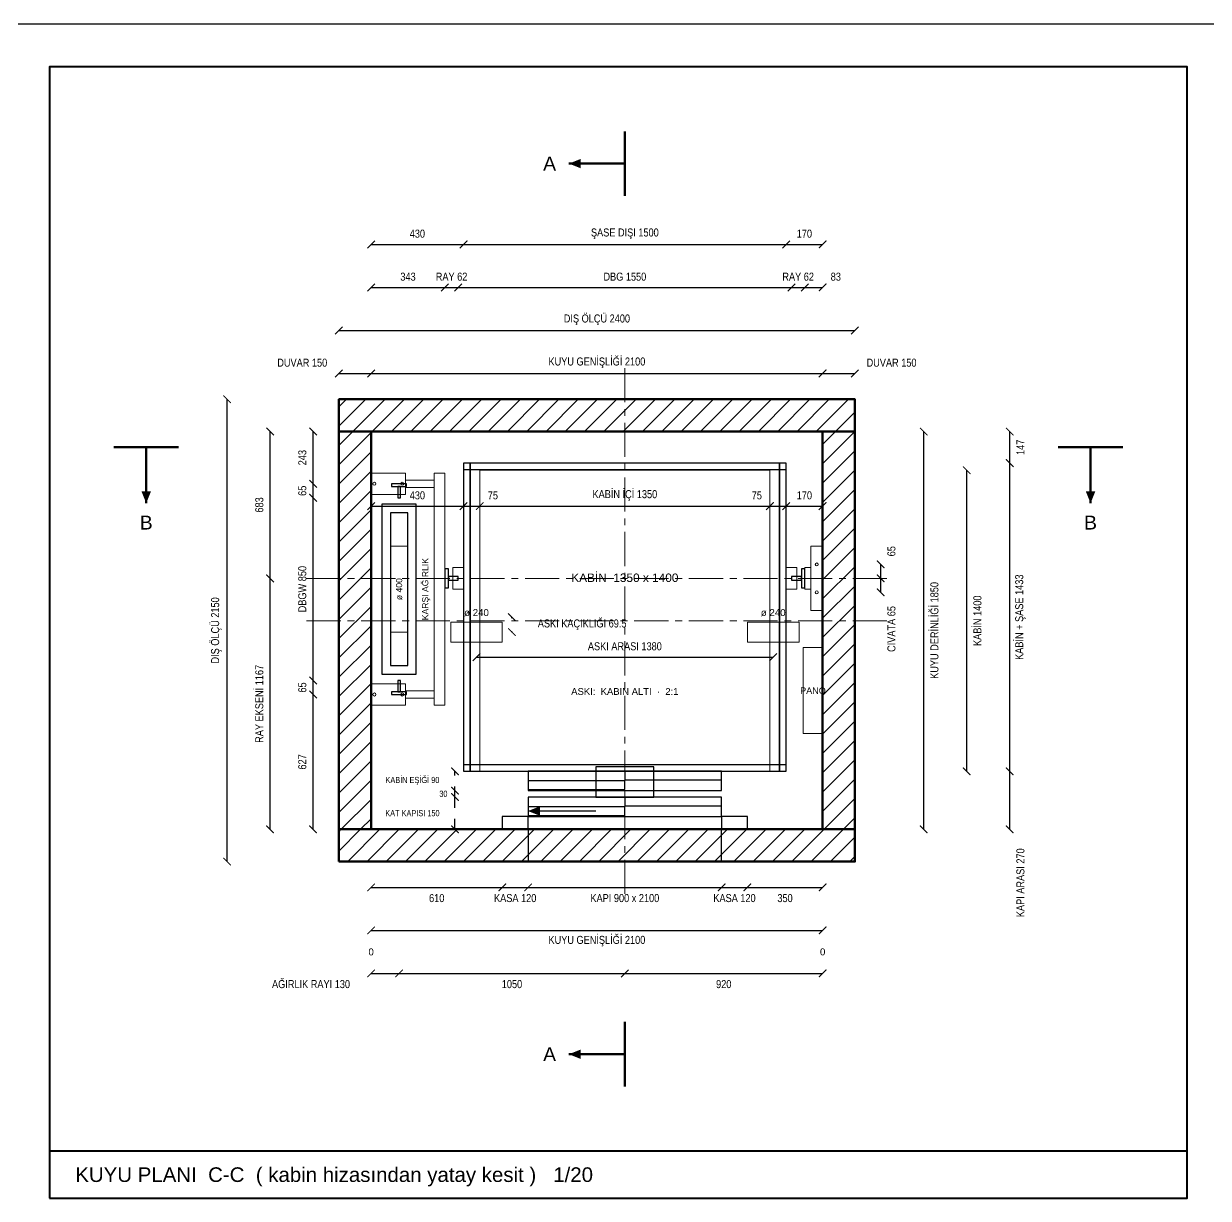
# Model space of a CAD drawing. Header units: millimetres. Extents: x -4216 to -974, y 1159 to 1759.
# Drawn here: x -3512.8 to -3237.3, y 1486.3 to 1759.4 of the extents above; entities that cross this region are included whole.
import ezdxf
from ezdxf.enums import TextEntityAlignment as Align

# ---------------------------------------------------------------- set-up
doc = ezdxf.new("R2010")
doc.units = ezdxf.units.MM
doc.linetypes.add('CENTER', pattern=[5.08, 3.175, -0.635, 0.635, -0.635])
for name, color, linetype, lineweight in [('AGIRLIK', 30, 'Continuous', 30), ('CERCEVE', 7, 'Continuous', 40), ('CIVATA', 3, 'Continuous', 13), ('EKSEN', 1, 'CENTER', 13), ('KABIN', 7, 'Continuous', 30), ('KABIN-IC', 6, 'Continuous', 20), ('KAPI', 30, 'Continuous', 30), ('KASNAK', 90, 'Continuous', 20), ('KESIT', 7, 'Continuous', 50), ('KONSOL', 3, 'Continuous', 18), ('KUYU-DUVAR', 7, 'Continuous', 50), ('KUYU-IC', 7, 'Continuous', 25), ('OLCU', 5, 'Continuous', 13), ('PANO', 150, 'Continuous', 20), ('PATEN', 200, 'Continuous', 20), ('RAY', 3, 'Continuous', 25), ('SASE', 6, 'Continuous', 30), ('t-çap', 7, 'Continuous', 25), ('TARAMA', 8, 'Continuous', 13), ('YAZI', 7, 'Continuous', 0)]:
    doc.layers.add(name, color=color, linetype=linetype, lineweight=lineweight)
doc.styles.add('ASANSOR', font='arial.ttf')
doc.styles.add('OpenSansCondensed-Light', font='OpenSansCondensed-Light.ttf')
doc.dimstyles.new('EZDXF', dxfattribs={"dimtxt": 0.25, "dimasz": 0.175, "dimexe": 0.375, "dimexo": 0.125, "dimgap": 0.1, "dimtad": 1, "dimlfac": 100, "dimzin": 12, "dimdsep": 46, "dimtxsty": 'OpenSansCondensed-Light', "dimblk": 'ARCHTICK', "dimcen": 2.5, "dimazin": 3, "dimtfac": 0.5, "dimtmove": 2, "dimatfit": 3})

# ---------------------------------------------------------------- blocks, each defined once
blk = doc.blocks.new('_ARCHTICK')
at = {"color": 0, "linetype": 'BYBLOCK', "const_width": 0.15}
blk.add_lwpolyline([(-0.5, -0.5), (0.5, 0.5)], dxfattribs=at)
blk = doc.blocks.new('*D56')
at = {"color": 0}
blk.add_line((-150, 2120), (0, 2120), dxfattribs=at)
at = {"layer": 'Defpoints'}
for p in [(-150, 2120), (-150, 0), (0, 0)]:
    blk.add_point(p, dxfattribs=at)
at = {"layer": 'OLCU', "color": 0, "xscale": 35, "yscale": 35, "rotation": 180}
blk.add_blockref('_ARCHTICK', (-150, 2120), dxfattribs=at)
at = {"layer": 'OLCU', "color": 0, "xscale": 35, "yscale": 35}
blk.add_blockref('_ARCHTICK', (0, 2120), dxfattribs=at)
at = {"layer": 'OLCU', "color": 5, "insert": (-320.4, 2170), "char_height": 37.23, "attachment_point": 5, "style": 'OpenSansCondensed-Light'}
blk.add_mtext('DUVAR 150', dxfattribs=at)
blk = doc.blocks.new('*D58')
at = {"color": 0}
blk.add_line((2100, 2120), (2250, 2120), dxfattribs=at)
at = {"layer": 'Defpoints'}
for p in [(2100, 2120), (2100, 0), (2250, 0)]:
    blk.add_point(p, dxfattribs=at)
at = {"layer": 'OLCU', "color": 0, "xscale": 35, "yscale": 35, "rotation": 180}
blk.add_blockref('_ARCHTICK', (2100, 2120), dxfattribs=at)
at = {"layer": 'OLCU', "color": 0, "xscale": 35, "yscale": 35}
blk.add_blockref('_ARCHTICK', (2250, 2120), dxfattribs=at)
at = {"layer": 'OLCU', "color": 5, "insert": (2420.4, 2170), "char_height": 37.23, "attachment_point": 5, "style": 'OpenSansCondensed-Light'}
blk.add_mtext('DUVAR 150', dxfattribs=at)
blk = doc.blocks.new('*D60')
at = {"color": 0}
blk.add_line((0, 2520), (343, 2520), dxfattribs=at)
at = {"layer": 'Defpoints'}
for p in [(0, 2520), (0, 0), (343, 0)]:
    blk.add_point(p, dxfattribs=at)
at = {"layer": 'OLCU', "color": 0, "xscale": 35, "yscale": 35, "rotation": 180}
blk.add_blockref('_ARCHTICK', (0, 2520), dxfattribs=at)
at = {"layer": 'OLCU', "color": 0, "xscale": 35, "yscale": 35}
blk.add_blockref('_ARCHTICK', (343, 2520), dxfattribs=at)
at = {"layer": 'OLCU', "color": 5, "insert": (171.5, 2570), "char_height": 37.23, "attachment_point": 5, "style": 'OpenSansCondensed-Light'}
blk.add_mtext('343', dxfattribs=at)
blk = doc.blocks.new('*D74')
at = {"color": 0}
blk.add_line((0, -670), (130, -670), dxfattribs=at)
at = {"layer": 'Defpoints'}
for p in [(0, 0), (130, 0), (0, -670)]:
    blk.add_point(p, dxfattribs=at)
at = {"layer": 'OLCU', "color": 0, "xscale": 35, "yscale": 35, "rotation": 180}
blk.add_blockref('_ARCHTICK', (0, -670), dxfattribs=at)
at = {"layer": 'OLCU', "color": 0, "xscale": 35, "yscale": 35}
blk.add_blockref('_ARCHTICK', (130, -670), dxfattribs=at)
at = {"layer": 'OLCU', "color": 5, "insert": (-279.6, -720), "char_height": 37.232, "attachment_point": 5, "style": 'OpenSansCondensed-Light'}
blk.add_mtext('AĞIRLIK RAYI 130', dxfattribs=at)
blk = doc.blocks.new('*D77')
at = {"color": 0}
blk.add_line((-270, 0), (-270, 627), dxfattribs=at)
at = {"layer": 'Defpoints'}
for p in [(0, 627), (-270, 0), (0, 0)]:
    blk.add_point(p, dxfattribs=at)
at = {"layer": 'OLCU', "color": 0, "xscale": 35, "yscale": 35}
for p, rotation in [((-270, 627), 90), ((-270, 0), 270)]:
    blk.add_blockref('_ARCHTICK', p, dxfattribs=dict(at, rotation=rotation))
at = {"layer": 'OLCU', "color": 5, "insert": (-320, 313.5), "char_height": 37.23, "attachment_point": 5, "rotation": 90, "style": 'OpenSansCondensed-Light'}
blk.add_mtext('627', dxfattribs=at)
blk = doc.blocks.new('*D78')
at = {"color": 0}
blk.add_line((-270, 627), (-270, 692), dxfattribs=at)
at = {"layer": 'Defpoints'}
for p in [(0, 692), (-270, 627), (0, 627)]:
    blk.add_point(p, dxfattribs=at)
at = {"layer": 'OLCU', "color": 0, "xscale": 35, "yscale": 35}
for p, rotation in [((-270, 692), 270), ((-270, 627), 90)]:
    blk.add_blockref('_ARCHTICK', p, dxfattribs=dict(at, rotation=rotation))
at = {"layer": 'OLCU', "color": 5, "insert": (-320, 659.5), "char_height": 37.23, "attachment_point": 5, "rotation": 90, "style": 'OpenSansCondensed-Light'}
blk.add_mtext('65', dxfattribs=at)
blk = doc.blocks.new('*D80')
at = {"color": 0}
blk.add_line((-270, 1542), (-270, 1607), dxfattribs=at)
at = {"layer": 'Defpoints'}
for p in [(0, 1607), (-270, 1542), (0, 1542)]:
    blk.add_point(p, dxfattribs=at)
at = {"layer": 'OLCU', "color": 0, "xscale": 35, "yscale": 35}
for p, rotation in [((-270, 1607), 270), ((-270, 1542), 90)]:
    blk.add_blockref('_ARCHTICK', p, dxfattribs=dict(at, rotation=rotation))
at = {"layer": 'OLCU', "color": 5, "insert": (-320, 1574.5), "char_height": 37.23, "attachment_point": 5, "rotation": 90, "style": 'OpenSansCondensed-Light'}
blk.add_mtext('65', dxfattribs=at)
blk = doc.blocks.new('*D81')
at = {"color": 0}
blk.add_line((-270, 1607), (-270, 1850), dxfattribs=at)
at = {"layer": 'Defpoints'}
for p in [(0, 1850), (-270, 1607), (0, 1607)]:
    blk.add_point(p, dxfattribs=at)
at = {"layer": 'OLCU', "color": 0, "xscale": 35, "yscale": 35}
for p, rotation in [((-270, 1850), 90), ((-270, 1607), 270)]:
    blk.add_blockref('_ARCHTICK', p, dxfattribs=dict(at, rotation=rotation))
at = {"layer": 'OLCU', "color": 5, "insert": (-320, 1728.5), "char_height": 37.23, "attachment_point": 5, "rotation": 90, "style": 'OpenSansCondensed-Light'}
blk.add_mtext('243', dxfattribs=at)
blk = doc.blocks.new('*D82')
at = {"color": 0}
blk.add_line((-470, 0), (-470, 1167), dxfattribs=at)
at = {"layer": 'Defpoints'}
for p in [(0, 1167), (-470, 0), (0, 0)]:
    blk.add_point(p, dxfattribs=at)
at = {"layer": 'OLCU', "color": 0, "xscale": 35, "yscale": 35}
for p, rotation in [((-470, 1167), 90), ((-470, 0), 270)]:
    blk.add_blockref('_ARCHTICK', p, dxfattribs=dict(at, rotation=rotation))
at = {"layer": 'OLCU', "color": 5, "insert": (-520, 583.5), "char_height": 37.232, "attachment_point": 5, "rotation": 90, "style": 'OpenSansCondensed-Light'}
blk.add_mtext('RAY EKSENİ 1167', dxfattribs=at)
blk = doc.blocks.new('*D83')
at = {"color": 0}
blk.add_line((-470, 1167), (-470, 1850), dxfattribs=at)
at = {"layer": 'Defpoints'}
for p in [(0, 1850), (-470, 1167), (0, 1167)]:
    blk.add_point(p, dxfattribs=at)
at = {"layer": 'OLCU', "color": 0, "xscale": 35, "yscale": 35}
for p, rotation in [((-470, 1850), 90), ((-470, 1167), 270)]:
    blk.add_blockref('_ARCHTICK', p, dxfattribs=dict(at, rotation=rotation))
at = {"layer": 'OLCU', "color": 5, "insert": (-520, 1508.5), "char_height": 37.23, "attachment_point": 5, "rotation": 90, "style": 'OpenSansCondensed-Light'}
blk.add_mtext('683', dxfattribs=at)
blk = doc.blocks.new('*D85')
at = {"color": 0}
blk.add_line((2370, 1102), (2370, 1167), dxfattribs=at)
at = {"layer": 'Defpoints'}
for p in [(0, 1167), (0, 1102), (2370, 1102)]:
    blk.add_point(p, dxfattribs=at)
at = {"layer": 'OLCU', "color": 0, "xscale": 35, "yscale": 35}
for p, rotation in [((2370, 1167), 270), ((2370, 1102), 90)]:
    blk.add_blockref('_ARCHTICK', p, dxfattribs=dict(at, rotation=rotation))
at = {"layer": 'OLCU', "color": 5, "insert": (2420, 931.6), "char_height": 37.23, "attachment_point": 5, "rotation": 90, "style": 'OpenSansCondensed-Light'}
blk.add_mtext('CIVATA 65', dxfattribs=at)
blk = doc.blocks.new('*D89')
at = {"color": 0}
blk.add_line((2970, 0), (2970, 270), dxfattribs=at)
at = {"layer": 'Defpoints'}
for p in [(0, 270), (0, 0), (2970, 0)]:
    blk.add_point(p, dxfattribs=at)
at = {"layer": 'OLCU', "color": 0, "xscale": 35, "yscale": 35}
for p, rotation in [((2970, 270), 90), ((2970, 0), 270)]:
    blk.add_blockref('_ARCHTICK', p, dxfattribs=dict(at, rotation=rotation))
at = {"layer": 'OLCU', "color": 5, "insert": (3020, -248.4), "char_height": 37.232, "attachment_point": 5, "rotation": 90, "style": 'OpenSansCondensed-Light'}
blk.add_mtext('KAPI ARASI 270', dxfattribs=at)
blk = doc.blocks.new('*D90')
at = {"color": 0}
blk.add_line((2970, 270), (2970, 1703), dxfattribs=at)
at = {"layer": 'Defpoints'}
for p in [(0, 1703), (0, 270), (2970, 270)]:
    blk.add_point(p, dxfattribs=at)
at = {"layer": 'OLCU', "color": 0, "xscale": 35, "yscale": 35}
for p, rotation in [((2970, 1703), 90), ((2970, 270), 270)]:
    blk.add_blockref('_ARCHTICK', p, dxfattribs=dict(at, rotation=rotation))
at = {"layer": 'OLCU', "color": 5, "insert": (3020, 986.5), "char_height": 37.232, "attachment_point": 5, "rotation": 90, "style": 'OpenSansCondensed-Light'}
blk.add_mtext('KABİN + ŞASE 1433', dxfattribs=at)
blk = doc.blocks.new('*D91')
at = {"color": 0}
blk.add_line((2970, 1703), (2970, 1850), dxfattribs=at)
at = {"layer": 'Defpoints'}
for p in [(0, 1850), (0, 1703), (2970, 1703)]:
    blk.add_point(p, dxfattribs=at)
at = {"layer": 'OLCU', "color": 0, "xscale": 35, "yscale": 35}
for p, rotation in [((2970, 1850), 90), ((2970, 1703), 270)]:
    blk.add_blockref('_ARCHTICK', p, dxfattribs=dict(at, rotation=rotation))
at = {"layer": 'OLCU', "color": 5, "insert": (3020, 1776.5), "char_height": 37.23, "attachment_point": 5, "rotation": 90, "style": 'OpenSansCondensed-Light'}
blk.add_mtext('147', dxfattribs=at)
blk = doc.blocks.new('*D97')
at = {"color": 0}
for p, q in [((390, 100.57), (390, 150)), ((390, 0), (390, 49.43))]:
    blk.add_line(p, q, dxfattribs=at)
at = {"layer": 'Defpoints'}
for p in [(0, 150), (0, 0), (390, 0)]:
    blk.add_point(p, dxfattribs=at)
at = {"layer": 'OLCU', "color": 0, "xscale": 35, "yscale": 35}
for p, rotation in [((390, 150), 90), ((390, 0), 270)]:
    blk.add_blockref('_ARCHTICK', p, dxfattribs=dict(at, rotation=rotation))
at = {"layer": 'OLCU', "color": 5, "insert": (192, 75), "char_height": 28.64, "attachment_point": 5, "style": 'OpenSansCondensed-Light'}
blk.add_mtext('KAT KAPISI 150', dxfattribs=at)
blk = doc.blocks.new('*D98')
at = {"color": 0}
blk.add_line((390, 150), (390, 180), dxfattribs=at)
at = {"layer": 'Defpoints'}
for p in [(0, 180), (0, 150), (390, 150)]:
    blk.add_point(p, dxfattribs=at)
at = {"layer": 'OLCU', "color": 0, "xscale": 35, "yscale": 35}
for p, rotation in [((390, 180), 270), ((390, 150), 90)]:
    blk.add_blockref('_ARCHTICK', p, dxfattribs=dict(at, rotation=rotation))
at = {"layer": 'OLCU', "color": 5, "insert": (336, 165), "char_height": 28.64, "attachment_point": 5, "style": 'OpenSansCondensed-Light'}
blk.add_mtext('30', dxfattribs=at)
blk = doc.blocks.new('*D99')
at = {"color": 0}
for p, q in [((390, 250.57), (390, 270)), ((390, 180), (390, 199.43))]:
    blk.add_line(p, q, dxfattribs=at)
at = {"layer": 'Defpoints'}
for p in [(0, 270), (0, 180), (390, 180)]:
    blk.add_point(p, dxfattribs=at)
at = {"layer": 'OLCU', "color": 0, "xscale": 35, "yscale": 35}
for p, rotation in [((390, 270), 90), ((390, 180), 270)]:
    blk.add_blockref('_ARCHTICK', p, dxfattribs=dict(at, rotation=rotation))
at = {"layer": 'OLCU', "color": 5, "insert": (192, 225), "char_height": 28.64, "attachment_point": 5, "style": 'OpenSansCondensed-Light'}
blk.add_mtext('KABİN EŞİĞİ 90', dxfattribs=at)
blk = doc.blocks.new('*D101')
at = {"color": 0}
for p, q in [((655, 981.616), (655, 986.5)), ((655, 917), (655, 921.884))]:
    blk.add_line(p, q, dxfattribs=at)
at = {"layer": 'Defpoints'}
for p in [(0, 986.5), (0, 917), (655, 917)]:
    blk.add_point(p, dxfattribs=at)
at = {"layer": 'OLCU', "color": 0, "xscale": 35, "yscale": 35}
for p, rotation in [((655, 986.5), 270), ((655, 917), 90)]:
    blk.add_blockref('_ARCHTICK', p, dxfattribs=dict(at, rotation=rotation))
at = {"layer": 'OLCU', "color": 5, "insert": (981.4, 951.75), "char_height": 37.232, "attachment_point": 5, "style": 'OpenSansCondensed-Light'}
blk.add_mtext('ASKI KAÇIKLIĞI 69.5', dxfattribs=at)
blk = doc.blocks.new('CIZIM_KUYU_PLANI', base_point=(-1496, -1716))
at = {"layer": 'TARAMA'}
h = blk.add_hatch(dxfattribs=at)
h.set_pattern_fill('ANSI31', scale=20)
h.paths.add_polyline_path([(-150, 1850), (2250, 1850), (2250, 2000), (-150, 2000)])
h = blk.add_hatch(dxfattribs=at)
h.set_pattern_fill('ANSI31', scale=20)
h.paths.add_polyline_path([(-150, 0), (0, 0), (0, 1850), (-150, 1850)])
h = blk.add_hatch(dxfattribs=at)
h.set_pattern_fill('ANSI31', scale=20)
h.paths.add_polyline_path([(2100, 0), (2250, 0), (2250, 1850), (2100, 1850)])
h = blk.add_hatch(dxfattribs=at)
h.set_pattern_fill('ANSI31', scale=20)
h.paths.add_polyline_path([(-150, -150), (2250, -150), (2250, 0), (-150, 0)])
at = {"layer": 'AGIRLIK', "ltscale": 50}
for points in [[(50, 722), (210, 722), (210, 1512), (50, 1512)], [(90, 762), (170, 762), (170, 1472), (90, 1472)]]:
    blk.add_lwpolyline(points, close=True, dxfattribs=at)
at = {"layer": 'CERCEVE', "ltscale": 50}
blk.add_line((-1496, -1496), (3796, -1496), dxfattribs=at)
blk.add_lwpolyline([(-1496, -1716), (3796, -1716), (3796, 3546), (-1496, 3546)], close=True, dxfattribs=at)
at = {"layer": 'CIVATA', "ltscale": 50}
for centre in [(15, 1607), (145, 1607), (2072.5, 1232), (2072.5, 1102), (15, 627), (145, 627)]:
    blk.add_circle(centre, 7, dxfattribs=at)
at = {"layer": 'EKSEN', "linetype": 'CENTER', "ltscale": 50}
for p, q in [((1180, -300), (1180, 2150)), ((-300, 1167), (2400, 1167)), ((-300, 970), (2400, 970))]:
    blk.add_line(p, q, dxfattribs=at)
at = {"layer": 'KABIN', "ltscale": 50}
for points in [[(460, 270), (1900, 270), (1900, 1703), (460, 1703)], [(1045, 150), (1315, 150), (1315, 290), (1045, 290)], [(730, 180), (1630, 180), (1630, 270), (730, 270)]]:
    blk.add_lwpolyline(points, close=True, dxfattribs=at)
at = {"layer": 'KABIN-IC', "ltscale": 50}
blk.add_lwpolyline([(505, 270), (1855, 270), (1855, 1670), (505, 1670)], close=True, dxfattribs=at)
at = {"layer": 'KAPI'}
blk.add_line((1045, 85), (730, 85), dxfattribs=at)
at = {"layer": 'KAPI', "ltscale": 50}
for points in [[(730, 185), (1180, 185), (1180, 225), (730, 225)], [(1180, 230), (1630, 230), (1630, 270), (1180, 270)], [(730, 60), (1630, 60), (1630, 150), (730, 150)], [(1180, 110), (1630, 110), (1630, 150), (1180, 150)], [(610, 0), (730, 0), (730, 60), (610, 60)], [(730, 65), (1180, 65), (1180, 105), (730, 105)], [(1630, 0), (1750, 0), (1750, 60), (1630, 60)], [(730, -150), (1630, -150), (1630, 0), (730, 0)]]:
    blk.add_lwpolyline(points, close=True, dxfattribs=at)
at = {"layer": 'KAPI'}
blk.add_solid([(730, 85), (785, 63), (785, 107)], dxfattribs=at)
at = {"layer": 'KASNAK', "ltscale": 50}
for points in [[(90, 917), (170, 917), (170, 1317), (90, 1317)], [(370, 871), (610, 871), (610, 963), (370, 963)], [(1750, 871), (1990, 871), (1990, 963), (1750, 963)]]:
    blk.add_lwpolyline(points, close=True, dxfattribs=at)
at = {"layer": 'KESIT', "ltscale": 50}
for p, q in [((1180, 2946), (1180, 3246)), ((-896, 1776.5), (-1196, 1776.5)), ((3196, 1776.5), (3496, 1776.5)), ((1180, -896), (1180, -1196))]:
    blk.add_line(p, q, dxfattribs=at)
at = {"layer": 'KESIT'}
for p, q in [((1180, 3096), (920, 3096)), ((-1046, 1776.5), (-1046, 1516.5)), ((3346, 1776.5), (3346, 1516.5)), ((1180, -1046), (920, -1046))]:
    blk.add_line(p, q, dxfattribs=at)
for points in [[(920, 3096), (975, 3074), (975, 3118)], [(-1046, 1516.5), (-1024, 1571.5), (-1068, 1571.5)], [(3346, 1516.5), (3368, 1571.5), (3324, 1571.5)], [(920, -1046), (975, -1068), (975, -1024)]]:
    blk.add_solid(points, dxfattribs=at)
at = {"layer": 'KONSOL', "ltscale": 50}
for points in [[(0, 1557), (160, 1557), (160, 1657), (0, 1657)], [(293, 577), (343, 577), (343, 1657), (293, 1657)], [(160, 1590.33333), (293, 1590.33333), (293, 1623.66667), (160, 1623.66667)], [(2045, 1017), (2100, 1017), (2100, 1317), (2045, 1317)], [(2017, 1117), (2045, 1117), (2045, 1217), (2017, 1217)], [(0, 577), (160, 577), (160, 677), (0, 677)], [(160, 610.33333), (293, 610.33333), (293, 643.66667), (160, 643.66667)]]:
    blk.add_lwpolyline(points, close=True, dxfattribs=at)
at = {"layer": 'KUYU-DUVAR', "ltscale": 50}
for points in [[(-150, 1850), (2250, 1850), (2250, 2000), (-150, 2000)], [(-150, 0), (0, 0), (0, 1850), (-150, 1850)], [(2100, 0), (2250, 0), (2250, 1850), (2100, 1850)], [(-150, -150), (2250, -150), (2250, 0), (-150, 0)]]:
    blk.add_lwpolyline(points, close=True, dxfattribs=at)
at = {"layer": 'KUYU-IC', "ltscale": 50}
blk.add_lwpolyline([(0, 0), (2100, 0), (2100, 1850), (0, 1850)], close=True, dxfattribs=at)
at = {"layer": 'PANO', "ltscale": 50}
blk.add_lwpolyline([(2010, 445), (2100, 445), (2100, 845), (2010, 845)], close=True, dxfattribs=at)
at = {"layer": 'PATEN', "ltscale": 50}
for points in [[(380, 1117), (430, 1117), (430, 1217), (380, 1217)], [(1930, 1117), (1980, 1117), (1980, 1217), (1930, 1217)]]:
    blk.add_lwpolyline(points, close=True, dxfattribs=at)
at = {"layer": 'RAY', "ltscale": 50}
for points in [[(95, 1594.4), (165, 1594.4), (165, 1607), (95, 1607)], [(123.7, 1542), (136.3, 1542), (136.3, 1594.4), (123.7, 1594.4)], [(343, 1122.5), (359.02, 1122.5), (359.02, 1211.5), (343, 1211.5)], [(359.02, 1158.99), (405, 1158.99), (405, 1175.01), (359.02, 1175.01)], [(1955, 1158.99), (2000.98, 1158.99), (2000.98, 1175.01), (1955, 1175.01)], [(2000.98, 1122.5), (2017, 1122.5), (2017, 1211.5), (2000.98, 1211.5)], [(123.7, 639.6), (136.3, 639.6), (136.3, 692), (123.7, 692)], [(95, 627), (165, 627), (165, 639.6), (95, 639.6)]]:
    blk.add_lwpolyline(points, close=True, dxfattribs=at)
at = {"layer": 'SASE', "ltscale": 50}
for points in [[(430, 270), (460, 270), (460, 1703), (430, 1703)], [(430, 1673), (1930, 1673), (1930, 1703), (430, 1703)], [(1900, 270), (1930, 270), (1930, 1703), (1900, 1703)], [(430, 270), (1930, 270), (1930, 300), (430, 300)]]:
    blk.add_lwpolyline(points, close=True, dxfattribs=at)
at = {"layer": 'TARAMA', "ltscale": 50}
for points in [[(-150, 1850), (2250, 1850), (2250, 2000), (-150, 2000)], [(-150, 0), (0, 0), (0, 1850), (-150, 1850)], [(2100, 0), (2250, 0), (2250, 1850), (2100, 1850)], [(-150, -150), (2250, -150), (2250, 0), (-150, 0)]]:
    blk.add_lwpolyline(points, close=True, dxfattribs=at)
at = {"layer": 'CERCEVE', "style": 'ASANSOR'}
blk.add_text('KUYU PLANI  C-C  ( kabin hizasından yatay kesit )   1/20', height=68.02, dxfattribs=at).set_placement((-1376, -1606), align=Align.MIDDLE_LEFT)
at = {"layer": 'YAZI', "style": 'ASANSOR'}
for s, height, p in [('A', 64.44, (830, 3096)), ('B', 64.44, (-1046, 1426.5)), ('B', 64.44, (3346, 1426.5)), ('KABİN  1350 x 1400', 39.38, (1180, 1170)), ('ø 240', 32.22, (490, 1008)), ('ø 240', 32.22, (1870, 1008)), ('ASKI:  KABIN ALTI  ·  2:1', 31.504, (1180, 641)), ('PANO', 30.072, (2055, 645)), ('0', 32.22, (0, -570)), ('0', 32.22, (2100, -570)), ('A', 64.44, (830, -1046))]:
    blk.add_text(s, height=height, dxfattribs=at).set_placement(p, align=Align.MIDDLE_CENTER)
for s, p in [('KARŞI AĞIRLIK', (251.5, 1117)), ('ø 400', (130, 1117))]:
    blk.add_text(s, height=28.64, rotation=90, dxfattribs=at).set_placement(p, align=Align.MIDDLE_CENTER)
at = {"layer": 'OLCU'}
for base, p1, p2, location, text in [((430, 2720), (430, 0), (1930, 0), (1180, 2770), 'ŞASE DIŞI 1500'), ((0, 2720), (0, 0), (430, 0), (215, 2770), '430'), ((1930, 2720), (1930, 0), (2100, 0), (2015, 2770), '170'), ((343, 2520), (343, 0), (405, 0), (374, 2570), 'RAY 62'), ((405, 2520), (405, 0), (1955, 0), (1180, 2570), 'DBG 1550'), ((1955, 2520), (1955, 0), (2017, 0), (1986, 2570), 'RAY 62'), ((2017, 2520), (2017, 0), (2100, 0), (2161.2, 2570), '83'), ((-150, 2320), (-150, 0), (2250, 0), (1050, 2370), 'DIŞ ÖLÇÜ 2400'), ((0, 2120), (0, 0), (2100, 0), (1050, 2170), 'KUYU GENİŞLİĞİ 2100'), ((505, 1503), (505, 0), (1855, 0), (1180, 1553), 'KABİN İÇİ 1350'), ((0, 1503), (0, 0), (430, 0), (215, 1553), '430'), ((430, 1503), (430, 0), (505, 0), (566.2, 1553), '75'), ((1855, 1503), (1855, 0), (1930, 0), (1793.8, 1553), '75'), ((1930, 1503), (1930, 0), (2100, 0), (2015, 1553), '170'), ((490, 801), (490, 0), (1870, 0), (1180, 851), 'ASKI ARASI 1380'), ((0, -270), (0, 0), (610, 0), (305, -320), '610'), ((0, -470), (0, 0), (2100, 0), (1050, -520), 'KUYU GENİŞLİĞİ 2100'), ((130, -670), (130, 0), (1180, 0), (655, -720), '1050'), ((610, -270), (610, 0), (730, 0), (670, -320), 'KASA 120'), ((730, -270), (730, 0), (1630, 0), (1180, -320), 'KAPI 900 x 2100'), ((1180, -670), (1180, 0), (2100, 0), (1640, -720), '920'), ((1630, -270), (1630, 0), (1750, 0), (1690, -320), 'KASA 120'), ((1750, -270), (1750, 0), (2100, 0), (1925, -320), '350')]:
    blk.add_linear_dim(base=base, p1=p1, p2=p2, location=location, text=text, dimstyle='EZDXF', override={"dimtxt": 37.232, "dimasz": 35, "dimexe": 30, "dimexo": 25, "dimgap": 15, "dimse1": 1, "dimse2": 1, "dimclrt": 5, "dimtmove": 2}, dxfattribs=at).render()
for base, p1, p2, text, picture, middle in [((0, 2520), (0, 0), (343, 0), '343', '*D60', (171.5, 2570)), ((-150, 2120), (-150, 0), (0, 0), 'DUVAR 150', '*D56', (-320.4, 2170)), ((2100, 2120), (2100, 0), (2250, 0), 'DUVAR 150', '*D58', (2420.4, 2170)), ((0, -670), (0, 0), (130, 0), 'AĞIRLIK RAYI 130', '*D74', (-279.6, -720))]:
    dim = blk.add_linear_dim(base=base, p1=p1, p2=p2, text=text, dimstyle='EZDXF', override={"dimtxt": 37.232, "dimasz": 35, "dimexe": 30, "dimexo": 25, "dimgap": 15, "dimse1": 1, "dimse2": 1, "dimclrt": 5, "dimtmove": 2}, dxfattribs=at)
    dim.commit()
    dim.dimension.update_dxf_attribs({"geometry": picture, "text_midpoint": middle, "dimtype": 160})
for base, p1, p2, location, text in [((-670, -150), (0, -150), (0, 2000), (-720, 925), 'DIŞ ÖLÇÜ 2150'), ((2570, 0), (0, 0), (0, 1850), (2620, 925), 'KUYU DERİNLİĞİ 1850'), ((2770, 270), (0, 270), (0, 1670), (2820, 970), 'KABİN 1400'), ((-270, 692), (0, 692), (0, 1542), (-320, 1117), 'DBGW 850'), ((2370, 1167), (0, 1167), (0, 1232), (2420, 1293.2), '65')]:
    blk.add_linear_dim(base=base, p1=p1, p2=p2, angle=90, location=location, text=text, text_rotation=90, dimstyle='EZDXF', override={"dimtxt": 37.232, "dimasz": 35, "dimexe": 30, "dimexo": 25, "dimgap": 15, "dimse1": 1, "dimse2": 1, "dimclrt": 5, "dimtmove": 2}, dxfattribs=at).render()
for base, p1, p2, text, picture, middle in [((-470, 1167), (0, 1167), (0, 1850), '683', '*D83', (-520, 1508.5)), ((-270, 1607), (0, 1607), (0, 1850), '243', '*D81', (-320, 1728.5)), ((2970, 1703), (0, 1703), (0, 1850), '147', '*D91', (3020, 1776.5)), ((2970, 270), (0, 270), (0, 1703), 'KABİN + ŞASE 1433', '*D90', (3020, 986.5)), ((-270, 1542), (0, 1542), (0, 1607), '65', '*D80', (-320, 1574.5)), ((-470, 0), (0, 0), (0, 1167), 'RAY EKSENİ 1167', '*D82', (-520, 583.5)), ((2370, 1102), (0, 1102), (0, 1167), 'CIVATA 65', '*D85', (2420, 931.6)), ((-270, 627), (0, 627), (0, 692), '65', '*D78', (-320, 659.5)), ((-270, 0), (0, 0), (0, 627), '627', '*D77', (-320, 313.5)), ((2970, 0), (0, 0), (0, 270), 'KAPI ARASI 270', '*D89', (3020, -248.4))]:
    dim = blk.add_linear_dim(base=base, p1=p1, p2=p2, angle=90, text=text, dimstyle='EZDXF', override={"dimtxt": 37.232, "dimasz": 35, "dimexe": 30, "dimexo": 25, "dimgap": 15, "dimse1": 1, "dimse2": 1, "dimclrt": 5, "dimtmove": 2}, dxfattribs=at)
    dim.commit()
    dim.dimension.update_dxf_attribs({"geometry": picture, "text_midpoint": middle, "dimtype": 160, "text_rotation": 90})
for base, p1, p2, text, override, picture, middle in [((655, 917), (0, 917), (0, 986.5), 'ASKI KAÇIKLIĞI 69.5', {"dimtxt": 37.232, "dimasz": 35, "dimexe": 30, "dimexo": 25, "dimgap": 15, "dimse1": 1, "dimse2": 1, "dimclrt": 5, "dimtmove": 2}, '*D101', (981.4, 951.75)), ((390, 180), (0, 180), (0, 270), 'KABİN EŞİĞİ 90', {"dimtxt": 28.64, "dimasz": 35, "dimexe": 30, "dimexo": 25, "dimgap": 15, "dimse1": 1, "dimse2": 1, "dimclrt": 5, "dimtmove": 2}, '*D99', (192, 225)), ((390, 150), (0, 150), (0, 180), '30', {"dimtxt": 28.64, "dimasz": 35, "dimexe": 30, "dimexo": 25, "dimgap": 15, "dimse1": 1, "dimse2": 1, "dimclrt": 5, "dimtmove": 2}, '*D98', (336, 165)), ((390, 0), (0, 0), (0, 150), 'KAT KAPISI 150', {"dimtxt": 28.64, "dimasz": 35, "dimexe": 30, "dimexo": 25, "dimgap": 15, "dimse1": 1, "dimse2": 1, "dimclrt": 5, "dimtmove": 2}, '*D97', (192, 75))]:
    dim = blk.add_linear_dim(base=base, p1=p1, p2=p2, angle=90, text=text, dimstyle='EZDXF', override=override, dxfattribs=at)
    dim.commit()
    dim.dimension.update_dxf_attribs({"geometry": picture, "text_midpoint": middle, "dimtype": 160})

msp = doc.modelspace()

# ---------------------------------------------------------------- linework, layer by layer
at = {"layer": 't-çap'}
msp.add_line((-4215.84, 1759.43), (-973.82, 1759.43), dxfattribs=at)

# ---------------------------------------------------------------- block references
at = {"xscale": 0.05, "yscale": 0.05}
msp.add_blockref('CIZIM_KUYU_PLANI', (-3506.75, 1486.3), dxfattribs=at)

doc.saveas('drawing.dxf')
